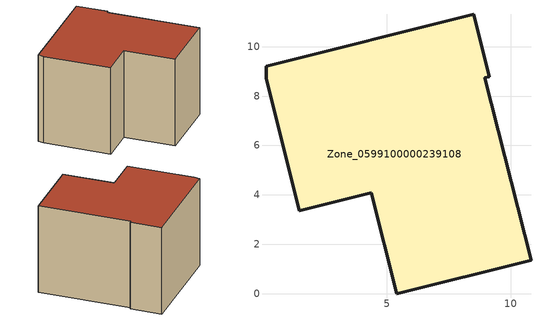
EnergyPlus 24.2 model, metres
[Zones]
Zone_0599100000239108
 floor ground (C_G): 1.46,3.36 0.11,8.72 0.1,9.21 8.52,11.31 9.15,8.79 8.96,8.74 10.83,1.36 5.39,0 4.37,4.09 z0
 wall outside (C_F): 8.96,8.74 9.15,8.79 8.52,11.31 0.1,9.21 0.11,8.72 1.46,3.36 4.37,4.09 5.39,0 10.83,1.36 8.96,8.74 z0:7.54
 roof outside (C_R): 0.11,8.72 1.46,3.36 4.37,4.09 5.39,0 10.83,1.36 8.96,8.74 9.15,8.79 8.52,11.31 0.1,9.21 z7.54
[BUILDING]
Pand.0599100000239108: North Axis=0; Terrain=City; Loads Convergence Tolerance Value=0.04; Temperature Convergence Tolerance Value=0.4; Solar Distribution=FullExterior; Maximum Number of Warmup Days=25; Minimum Number of Warmup Days=1
[Site:Location]
Rotterdam.The.Hague.AP_ZH_NLD Design_Conditions: Latitude=51.96; Longitude=4.45; Time Zone=1; Elevation=-4.5
[SITE:GROUNDTEMPERATURE:BUILDINGSURFACE]
18, 18, 18, 18, 18, 18, 18, 18, 18, 18, 18, 18
[MATERIAL] Thermal Absorptance=0.9; Solar Absorptance=0.7; Visible Absorptance=0.7
Name | Roughness | Thickness | Conductivity | Density | Specific Heat
G.TC.1975-1991 | MediumSmooth | 0.15 | 0.288461 | 540 | 1210
F.TC.1975-1991 | Rough | 0.3 | 0.230769 | 1920 | 840
R.TC.1975-1991 | MediumRough | 0.2 | 0.153846 | 1500 | 1000
[CONSTRUCTION]
C_G: G.TC.1975-1991
C_F: F.TC.1975-1991
C_R: R.TC.1975-1991
[ZONE]
Zone_0599100000239108: Type=1; Multiplier=1; Ceiling Height=Autocalculate; Volume=Autocalculate; Floor Area=autocalculate; Part of Total Floor Area=Yes
[ZONEINFILTRATION:DESIGNFLOWRATE]
Infil_Zone_0599100000239108: Zone or ZoneList or Space or SpaceList=Zone_0599100000239108; Schedule=AlwaysOn; Design Flow Rate Calculation Method=Flow/Area; Flow Rate per Floor Area=0.003; Constant Term Coefficient=1; Temperature Term Coefficient=0; Velocity Term Coefficient=0; Velocity Squared Term Coefficient=0
[HVACTEMPLATE:ZONE:IDEALLOADSAIRSYSTEM]
Zone_0599100000239108: Maximum Heating Supply Air Temperature=50; Minimum Cooling Supply Air Temperature=13; Maximum Heating Supply Air Humidity Ratio=0.0156; Minimum Cooling Supply Air Humidity Ratio=0.0077; Heating Limit=NoLimit; Cooling Limit=NoLimit; Dehumidification Control Type=ConstantSensibleHeatRatio; Cooling Sensible Heat Ratio=0.7; Dehumidification Setpoint=60; Humidification Control Type=None; Humidification Setpoint=30; Outdoor Air Method=None; Outdoor Air Flow Rate per Person=0.00944; Outdoor Air Flow Rate per Zone Floor Area=0; Outdoor Air Flow Rate per Zone=0; Demand Controlled Ventilation Type=None; Outdoor Air Economizer Type=NoEconomizer; Heat Recovery Type=None; Sensible Heat Recovery Effectiveness=0.7; Latent Heat Recovery Effectiveness=0.65
[ZONECONTROL:THERMOSTAT]
ThermostatControl_Zone_0599100000239108: Zone or ZoneList=Zone_0599100000239108; Control Type Schedule=DualSetpointControlType; Control 1=Thermostat_Zone_0599100000239108; Temperature Difference Between Cutout And Setpoint=0
[THERMOSTATSETPOINT:DUALSETPOINT]
Thermostat_Zone_0599100000239108: Heating Setpoint Temperature Schedule=HeatingSetpoint_Zone_0599100000239108; Cooling Setpoint Temperature Schedule=CoolingSetpoint_Zone_0599100000239108
[SCHEDULE:COMPACT]
HeatingSetpoint_Zone_0599100000239108: Through: 12/31, For: AllDays, Until: 24:00, 21
CoolingSetpoint_Zone_0599100000239108: Through: 12/31, For: AllDays, Until: 24:00, 24
DualSetpointControlType: Through: 12/31, For: AllDays, Until: 24:00, 4
AlwaysOn: Through: 12/31, For: AllDays, Until: 24:00, 1
